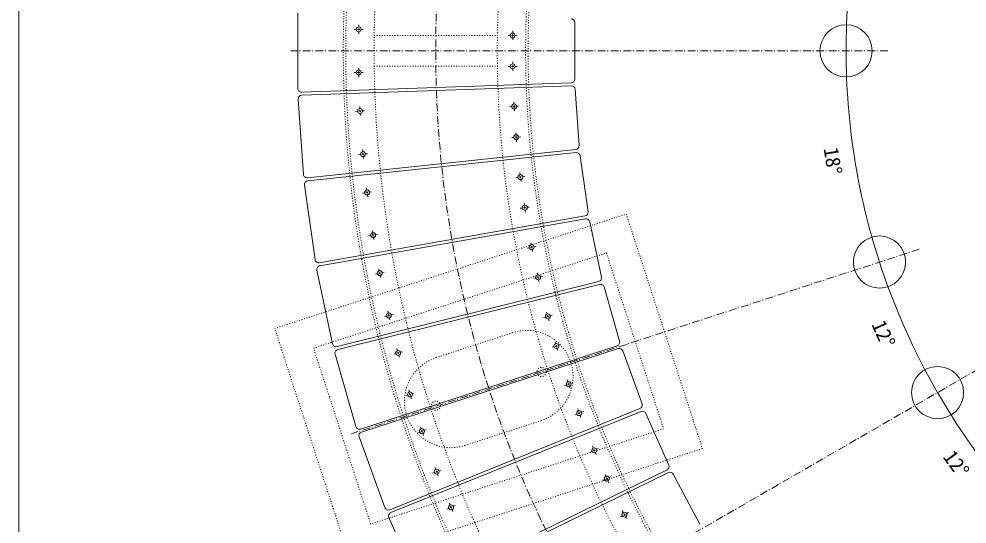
# Model space of a CAD drawing. Units: millimetres, scale not verified. Extents: x -3900 to 3900, y -2750 to 2750.
# Drawn here: x -3900 to -2361, y -465 to 355 of the extents above; entities that cross this region are included whole.
import ezdxf
from ezdxf.enums import TextEntityAlignment as Align

# ---------------------------------------------------------------- set-up
doc = ezdxf.new("R2010")
doc.units = ezdxf.units.MM
doc.header["$LTSCALE"] = 20
doc.linetypes.add('USER5', pattern=[0.208282, 0.069427, -0.138855])
doc.linetypes.add('USER6', pattern=[1.041641, 0.625, -0.208282, 0.069427, -0.138931])
doc.layers.add('0-1_IMPORTED', color=30, linetype='Continuous', lineweight=18)
doc.styles.add('ＭＳ ゴシック', font='')
doc.styles.get('ＭＳ ゴシック').set_extended_font_data('MS Gothic')

msp = doc.modelspace()

# ---------------------------------------------------------------- linework, layer by layer
at = {"layer": '0-1_IMPORTED'}
for p, q in [((-3447.37, 241.71), (-3447.37, 363.88)), ((-3348.51, 341.98), (-3348.52, 345)), ((-3348.49, 335.7), (-3348.51, 339.7)), ((-2997.64, 348.6), (-2997.64, 257)), ((-3355.8, 337.67), (-3352.79, 337.68)), ((-3350.5, 337.69), (-3346.5, 337.7)), ((-3348.48, 330.39), (-3348.49, 333.41)), ((-3344.21, 337.71), (-3341.2, 337.72)), ((-3105.8, 327.78), (-3102.79, 327.78)), ((-3100.5, 327.79), (-3096.5, 327.8)), ((-3098.51, 332.08), (-3098.52, 335.1)), ((-3098.49, 325.8), (-3098.51, 329.8)), ((-3098.48, 320.5), (-3098.49, 323.51)), ((-3094.21, 327.81), (-3091.2, 327.82)), ((-3105.8, 277.67), (-3102.79, 277.68)), ((-3100.5, 277.69), (-3096.5, 277.7)), ((-3098.51, 281.98), (-3098.52, 285)), ((-3098.49, 275.7), (-3098.51, 279.7)), ((-3094.21, 277.71), (-3091.2, 277.72)), ((-3355.8, 267.67), (-3352.79, 267.68)), ((-3350.5, 267.69), (-3346.5, 267.7)), ((-3348.51, 271.98), (-3348.52, 275)), ((-3348.49, 265.7), (-3348.51, 269.7)), ((-3348.48, 260.39), (-3348.49, 263.41)), ((-3344.21, 267.71), (-3341.2, 267.72)), ((-3098.48, 270.39), (-3098.49, 273.41)), ((-3003.43, 251), (-3441.16, 235.71)), ((-3438.24, 102.43), (-3446.76, 224.3)), ((-3096.73, 219.92), (-3096.52, 216.92)), ((-3353.6, 204.67), (-3350.59, 204.88)), ((-3348.31, 205.04), (-3344.32, 205.32)), ((-3346.82, 212.46), (-3346.61, 209.45)), ((-3346.45, 207.17), (-3346.17, 203.18)), ((-3346.02, 200.9), (-3345.81, 197.89)), ((-3342.04, 205.47), (-3339.03, 205.68)), ((-3103.51, 212.13), (-3100.5, 212.34)), ((-3098.22, 212.5), (-3094.23, 212.78)), ((-3096.36, 214.63), (-3096.09, 210.64)), ((-3095.93, 208.36), (-3095.72, 205.36)), ((-3091.95, 212.94), (-3088.94, 213.15)), ((-3093.25, 170.05), (-3093.04, 167.04)), ((-3100.02, 162.25), (-3097.01, 162.46)), ((-3094.73, 162.62), (-3090.74, 162.9)), ((-3092.88, 164.76), (-3092.6, 160.77)), ((-3092.44, 158.49), (-3092.23, 155.48)), ((-3088.46, 163.06), (-3085.45, 163.27)), ((-3341.94, 142.63), (-3341.73, 139.62)), ((-3348.71, 134.84), (-3345.71, 135.05)), ((-3343.43, 135.21), (-3339.44, 135.49)), ((-3341.57, 137.34), (-3341.29, 133.35)), ((-3341.13, 131.07), (-3340.92, 128.06)), ((-3337.16, 135.65), (-3334.15, 135.85)), ((-2976.19, 41.84), (-2988.94, 132.56)), ((-3438.24, 102.43), (-3438.24, 102.43)), ((-3093.17, 97.03), (-3090.18, 97.44)), ((-3087.92, 97.75), (-3083.95, 98.29)), ((-3086.93, 105.25), (-3086.52, 102.27)), ((-3086.21, 100), (-3085.66, 96.04)), ((-3085.35, 93.77), (-3084.94, 90.79)), ((-3081.69, 98.6), (-3078.7, 99.01)), ((-3436.42, 85.1), (-3419.41, -35.88)), ((-3436.42, 85.1), (-3436.42, 85.1)), ((-3335.89, 80.36), (-3335.48, 77.38)), ((-3342.13, 72.14), (-3339.14, 72.55)), ((-3336.88, 72.86), (-3332.91, 73.4)), ((-3335.17, 75.11), (-3334.62, 71.15)), ((-3334.31, 68.88), (-3333.9, 65.9)), ((-3330.65, 73.71), (-3327.66, 74.12)), ((-3086.2, 47.41), (-3083.21, 47.82)), ((-3080.94, 48.13), (-3076.98, 48.68)), ((-3079.96, 55.64), (-3079.55, 52.65)), ((-3079.24, 50.39), (-3078.69, 46.42)), ((-3074.72, 48.99), (-3071.73, 49.4)), ((-3078.38, 44.16), (-3077.97, 41.17)), ((-3332.39, 2.82), (-3329.4, 3.23)), ((-3327.13, 3.54), (-3323.17, 4.08)), ((-3326.15, 11.04), (-3325.74, 8.06)), ((-3325.42, 5.79), (-3324.88, 1.83)), ((-3320.91, 4.39), (-3317.92, 4.8)), ((-3324.57, -0.44), (-3324.16, -3.42)), ((-3069.6, -16.22), (-3065.69, -15.39)), ((-3069.16, -8.66), (-3068.53, -11.61)), ((-3068.06, -13.85), (-3067.23, -17.76)), ((-3063.45, -14.91), (-3060.5, -14.28)), ((-3074.78, -17.32), (-3071.83, -16.69)), ((-3066.75, -19.99), (-3066.12, -22.94)), ((-3416.39, -53.04), (-3390.99, -172.54)), ((-3321.4, -59.52), (-3318.45, -58.89)), ((-3316.21, -58.41), (-3312.3, -57.58)), ((-3315.77, -50.86), (-3315.15, -53.81)), ((-3314.67, -56.04), (-3313.84, -59.95)), ((-3310.07, -57.11), (-3307.12, -56.48)), ((-3058.76, -57.57), (-3058.14, -60.52)), ((-3313.37, -62.19), (-3312.74, -65.14)), ((-3064.39, -66.23), (-3061.44, -65.6)), ((-3059.2, -65.12), (-3055.29, -64.29)), ((-3057.66, -62.75), (-3056.83, -66.67)), ((-3056.36, -68.9), (-3055.73, -71.85)), ((-3053.05, -63.82), (-3050.1, -63.19)), ((-3301.22, -119.33), (-3300.59, -122.28)), ((-3042.67, -123.86), (-3043.51, -120.96)), ((-3306.85, -127.99), (-3303.9, -127.36)), ((-3301.66, -126.88), (-3297.75, -126.05)), ((-3300.12, -124.51), (-3299.29, -128.43)), ((-3298.81, -130.66), (-3298.19, -133.61)), ((-3295.51, -125.58), (-3292.56, -124.95)), ((-3048.49, -130.01), (-3045.59, -129.17)), ((-3043.39, -128.53), (-3039.55, -127.41)), ((-3040.92, -129.89), (-3042.03, -126.05)), ((-3039.44, -134.98), (-3040.28, -132.09)), ((-3037.36, -126.78), (-3034.46, -125.94)), ((-3028.86, -172.02), (-3029.7, -169.12)), ((-3285.71, -183.25), (-3286.55, -180.35)), ((-3034.68, -178.17), (-3031.78, -177.33)), ((-3029.58, -176.69), (-3025.74, -175.58)), ((-3027.11, -178.05), (-3028.22, -174.21)), ((-3025.63, -183.15), (-3026.47, -180.25)), ((-3023.55, -174.94), (-3020.65, -174.1)), ((-2888.55, -270.08), (-2919.88, -184)), ((-3353.1, -306.89), (-3386.77, -189.44)), ((-3291.53, -189.4), (-3288.63, -188.56)), ((-3286.44, -187.92), (-3282.6, -186.81)), ((-3283.96, -189.29), (-3285.07, -185.45)), ((-3282.48, -194.38), (-3283.32, -191.48)), ((-3280.4, -186.17), (-3277.5, -185.33)), ((-3014.4, -240.54), (-3011.57, -239.51)), ((-3009.01, -234.02), (-3010.04, -231.18)), ((-3009.42, -238.73), (-3005.66, -237.36)), ((-3006.86, -239.92), (-3008.23, -236.16)), ((-3005.05, -244.9), (-3006.08, -242.07)), ((-3003.52, -236.58), (-3000.68, -235.54)), ((-3272.23, -256.69), (-3269.34, -255.85)), ((-3266.42, -250.54), (-3267.26, -247.64)), ((-3267.14, -255.21), (-3263.3, -254.1)), ((-3264.66, -256.58), (-3265.78, -252.73)), ((-3263.19, -261.67), (-3264.03, -258.77)), ((-3261.11, -253.46), (-3258.21, -252.62)), ((-3298.04, -441.77), (-2891.94, -277.69)), ((-2890.07, -282.33), (-3296.17, -446.41)), ((-2997.3, -287.53), (-2994.47, -286.49)), ((-2991.91, -281), (-2992.94, -278.17)), ((-2992.32, -285.71), (-2988.56, -284.34)), ((-2989.76, -286.91), (-2991.13, -283.15)), ((-2987.94, -291.89), (-2988.98, -289.06)), ((-2986.41, -283.56), (-2983.58, -282.53)), ((-2845.08, -369.14), (-2882.34, -285.45)), ((-3353.1, -306.89), (-3353.1, -306.89)), ((-3247.35, -310.12), (-3248.38, -307.29)), ((-3252.75, -316.65), (-3249.91, -315.62)), ((-3247.77, -314.84), (-3244.01, -313.47)), ((-3245.2, -316.03), (-3246.57, -312.27)), ((-3243.39, -321.01), (-3244.42, -318.18)), ((-3241.86, -312.69), (-3239.03, -311.65)), ((-3347.71, -323.45), (-3305.93, -438.26)), ((-3347.71, -323.45), (-3347.71, -323.45)), ((-2972.74, -348.33), (-2969.98, -347.12)), ((-2969.01, -338.71), (-2967.79, -341.46)), ((-2967.89, -346.19), (-2964.23, -344.58)), ((-2966.87, -343.56), (-2965.25, -347.21)), ((-2964.33, -349.31), (-2963.11, -352.06)), ((-2962.14, -343.65), (-2959.38, -342.44)), ((-3241.6, -568.97), (-2847.93, -376.97)), ((-3239.41, -573.47), (-2845.74, -381.46)), ((-3228.81, -382.43), (-3225.97, -381.4)), ((-3223.41, -375.9), (-3224.44, -373.07)), ((-3223.82, -380.61), (-3220.07, -379.25)), ((-3221.26, -381.81), (-3222.63, -378.05)), ((-3219.45, -386.79), (-3220.48, -383.96)), ((-3217.92, -378.46), (-3215.08, -377.43)), ((-2948.63, -384.48), (-2947.41, -387.23)), ((-2837.81, -384.04), (-2794.81, -464.92)), ((-2952.36, -394.1), (-2949.6, -392.89)), ((-2947.51, -391.96), (-2943.85, -390.35)), ((-2946.49, -389.33), (-2944.87, -392.99)), ((-2943.95, -395.08), (-2942.73, -397.84)), ((-2941.76, -389.42), (-2939, -388.21)), ((-3205.19, -440.88), (-3202.43, -439.67)), ((-3201.46, -431.25), (-3200.24, -434.01)), ((-3200.34, -438.74), (-3196.68, -437.13)), ((-3199.32, -436.1), (-3197.71, -439.76)), ((-3196.78, -441.85), (-3195.56, -444.61)), ((-3194.59, -436.2), (-3191.83, -434.98)), ((-2919.11, -445.97), (-2920.53, -443.31)), ((-3299.4, -454.41), (-3249.71, -566.02)), ((-2923.55, -453.19), (-2920.88, -451.77)), ((-2918.87, -450.7), (-2915.33, -448.82)), ((-2916.16, -451.52), (-2918.04, -447.99)), ((-2913.67, -456.2), (-2915.09, -453.54)), ((-2913.32, -447.74), (-2910.65, -446.33))]:
    msp.add_line(p, q, dxfattribs=at)
at = {"layer": '0-1_IMPORTED', "linetype": 'USER5'}
for p, q in [((-3323.5, 327.8), (-3123.5, 327.8)), ((-3323.5, 277.8), (-3123.5, 277.8)), ((-3098.71, -154.52), (-3222.35, -194.7)), ((-3004.21, -202.68), (-3004.21, -202.68)), ((-3176, -337.36), (-3052.36, -297.18)), ((-3052.36, -297.18), (-3052.36, -297.18))]:
    msp.add_line(p, q, dxfattribs=at)
at = {"layer": '0-1_IMPORTED', "color": 1, "linetype": 'USER6'}
for p, q in [((-2489.43, 302.8), (-3458.43, 302.8)), ((-2438.48, -18.87), (-3360.12, -318.33)), ((-2053.76, -46.65), (-3292.75, -761.98))]:
    msp.add_line(p, q, dxfattribs=at)
at = {"layer": '0-1_IMPORTED'}
msp.add_lwpolyline([(-3900, 2750), (3900, 2750), (3900, -2750), (-3900, -2750)], close=True, dxfattribs=at)
for points in [[(-3440.98, 230.72), (-3003.26, 246), (-3003.26, 246)], [(-2997.06, 240.43), (-2997.06, 240.43), (-2990.67, 149.05), (-2990.67, 149.05)], [(-2996.03, 142.66), (-2996.03, 142.66), (-3431.63, 96.88), (-3431.63, 96.88)], [(-2995.51, 137.69), (-3431.1, 91.9), (-3431.1, 91.9)], [(-3412.43, -40.96), (-2981.09, 35.1), (-2981.09, 35.1)], [(-2980.22, 30.18), (-2980.22, 30.18), (-3411.56, -45.88)], [(-2954.27, -64.09), (-2954.27, -64.09), (-2973.31, 25.51), (-2973.31, 25.51)], [(-3383.67, -177.12), (-2958.68, -71.16), (-2958.68, -71.16)], [(-3382.46, -181.97), (-2957.47, -76.01), (-2957.47, -76.01)], [(-2950.26, -80.18), (-2950.26, -80.18), (-2925.01, -168.23)], [(-2928.92, -175.59), (-3345.48, -310.94), (-3345.48, -310.94)], [(-2927.37, -180.35), (-3343.93, -315.69), (-3343.93, -315.69)]]:
    msp.add_lwpolyline(points, dxfattribs=at)
at = {"layer": '0-1_IMPORTED', "linetype": 'USER5'}
for points in [[(-2914.15, 37.93), (-2790.54, -342.49), (-3361.18, -527.91), (-3484.78, -147.48)], [(-2946.25, -25.08), (-2853.55, -310.39), (-3329.07, -464.9), (-3421.78, -179.58)]]:
    msp.add_lwpolyline(points, close=True, dxfattribs=at)
at = {"layer": '0-1_IMPORTED', "color": 1, "linetype": 'USER6'}
msp.add_circle((-1448.5, 302.8), 1775, dxfattribs=at)
at = {"layer": '0-1_IMPORTED'}
for centre in [(-3348.5, 337.7), (-3098.5, 327.8), (-3098.5, 277.7), (-3348.5, 267.7), (-3096.23, 212.64), (-3346.31, 205.18), (-3092.74, 162.76), (-3341.43, 135.35), (-3085.94, 98.02), (-3334.89, 73.13), (-3078.96, 48.41), (-3325.15, 3.81), (-3067.64, -15.8), (-3314.26, -58), (-3057.25, -64.71), (-3299.7, -126.47), (-3041.47, -127.97), (-3284.52, -187.37), (-3027.66, -176.13), (-3007.54, -238.04), (-3265.22, -254.65), (-2990.44, -285.03), (-3245.89, -314.15), (-2966.06, -345.39), (-3221.94, -379.93), (-2945.68, -391.16), (-3198.51, -437.93), (-2917.1, -449.76)]:
    msp.add_circle(centre, 4, dxfattribs=at)
at = {"layer": '0-1_IMPORTED', "color": 1}
for centre in [(-2557.32, 302.8), (-2503.05, -39.85), (-2408.77, -251.61)]:
    msp.add_circle(centre, 42.34, dxfattribs=at)
at = {"layer": '0-1_IMPORTED', "linetype": 'USER5'}
for centre in [(-3051.76, -218.13), (-3223.26, -272.8)]:
    msp.add_circle(centre, 7.5, dxfattribs=at)
for centre, radius, start, end in [((-1448.5, 302.8), 1925, 150.29762, 209.70234), ((-1448.5, 302.8), 1921, 150.29762, 209.70234), ((-1448.5, 302.8), 1875, 150.30197, 209.69422), ((-1448.5, 302.8), 1675, 150.32105, 209.6581), ((-1448.5, 302.8), 1629, 150.32646, 209.64739), ((-1448.5, 302.8), 1625, 150.32771, 209.64739), ((-3075.53, -225.85), 75, 17.99992, 108.00017), ((-3199.17, -266.03), 75, 108.00005, 198), ((-3075.53, -225.85), 75, 288.00007, 18.00014), ((-3199.17, -266.03), 75, 198.00007, 287.99992)]:
    msp.add_arc(centre, radius, start, end, dxfattribs=at)
at = {"layer": '0-1_IMPORTED', "color": 1}
for start, end in [(161.99997, 179.99998), (179.99998, 197.99998), (197.99999, 209.99999), (209.99999, 221.99998)]:
    msp.add_arc((-1448.5, 302.8), 1108.82, start, end, dxfattribs=at)
at = {"layer": '0-1_IMPORTED'}
for centre, start, end in [((-3003.64, 348.6), 0, 88.0004), ((-3003.64, 257), 271.99988, 359.99972), ((-3441.37, 241.71), 180, 272.00046), ((-3003.05, 240.01), 4.00023, 91.99988), ((-3440.78, 224.72), 91.99966, 184.00036), ((-2996.66, 148.63), 276.00047, 4.00023), ((-2994.88, 131.72), 8.00005, 96.00005), ((-3432.25, 102.84), 184.00086, 276.00046), ((-3430.48, 85.94), 96.00046, 187.99995), ((-2982.13, 41.01), 280.00059, 8.00018), ((-2979.18, 24.27), 12.00035, 99.99962), ((-3413.47, -35.05), 187.99995, 280.00016), ((-3410.52, -51.79), 99.99991, 191.99992), ((-2960.14, -65.33), 284.00075, 12.00035), ((-2956.02, -81.83), 16.00014, 103.99979), ((-2930.77, -169.88), 287.99934, 15.99986), ((-3385.12, -171.29), 192.00008, 283.99985), ((-3381.01, -187.79), 104.00001, 196.00045), ((-2925.52, -186.05), 19.99992, 108.00056), ((-2894.19, -272.13), 291.99991, 20.00016), ((-2887.82, -287.89), 24.00014, 111.99958), ((-3347.33, -305.23), 196.00012, 288.00015), ((-3342.08, -321.4), 108.00015, 199.99965), ((-2850.56, -371.58), 296.00031, 24.00036), ((-2843.11, -386.86), 28.00024, 116.00016), ((-3300.29, -436.21), 199.99965, 292.00016), ((-3293.92, -451.97), 112.00022, 204.00007)]:
    msp.add_arc(centre, 6, start, end, dxfattribs=at)

# ---------------------------------------------------------------- texts
at = {"layer": '0-1_IMPORTED', "color": 7, "style": 'ＭＳ ゴシック'}
for s, rotation, p in [('18°', 279, (-2600.9, 143.28)), ('12°', 294, (-2522.95, -143.84)), ('12°', 306, (-2406.87, -360.32))]:
    msp.add_text(s, height=23.88, rotation=rotation, dxfattribs=at).set_placement(p, align=Align.BOTTOM_LEFT)

doc.saveas('drawing.dxf')
